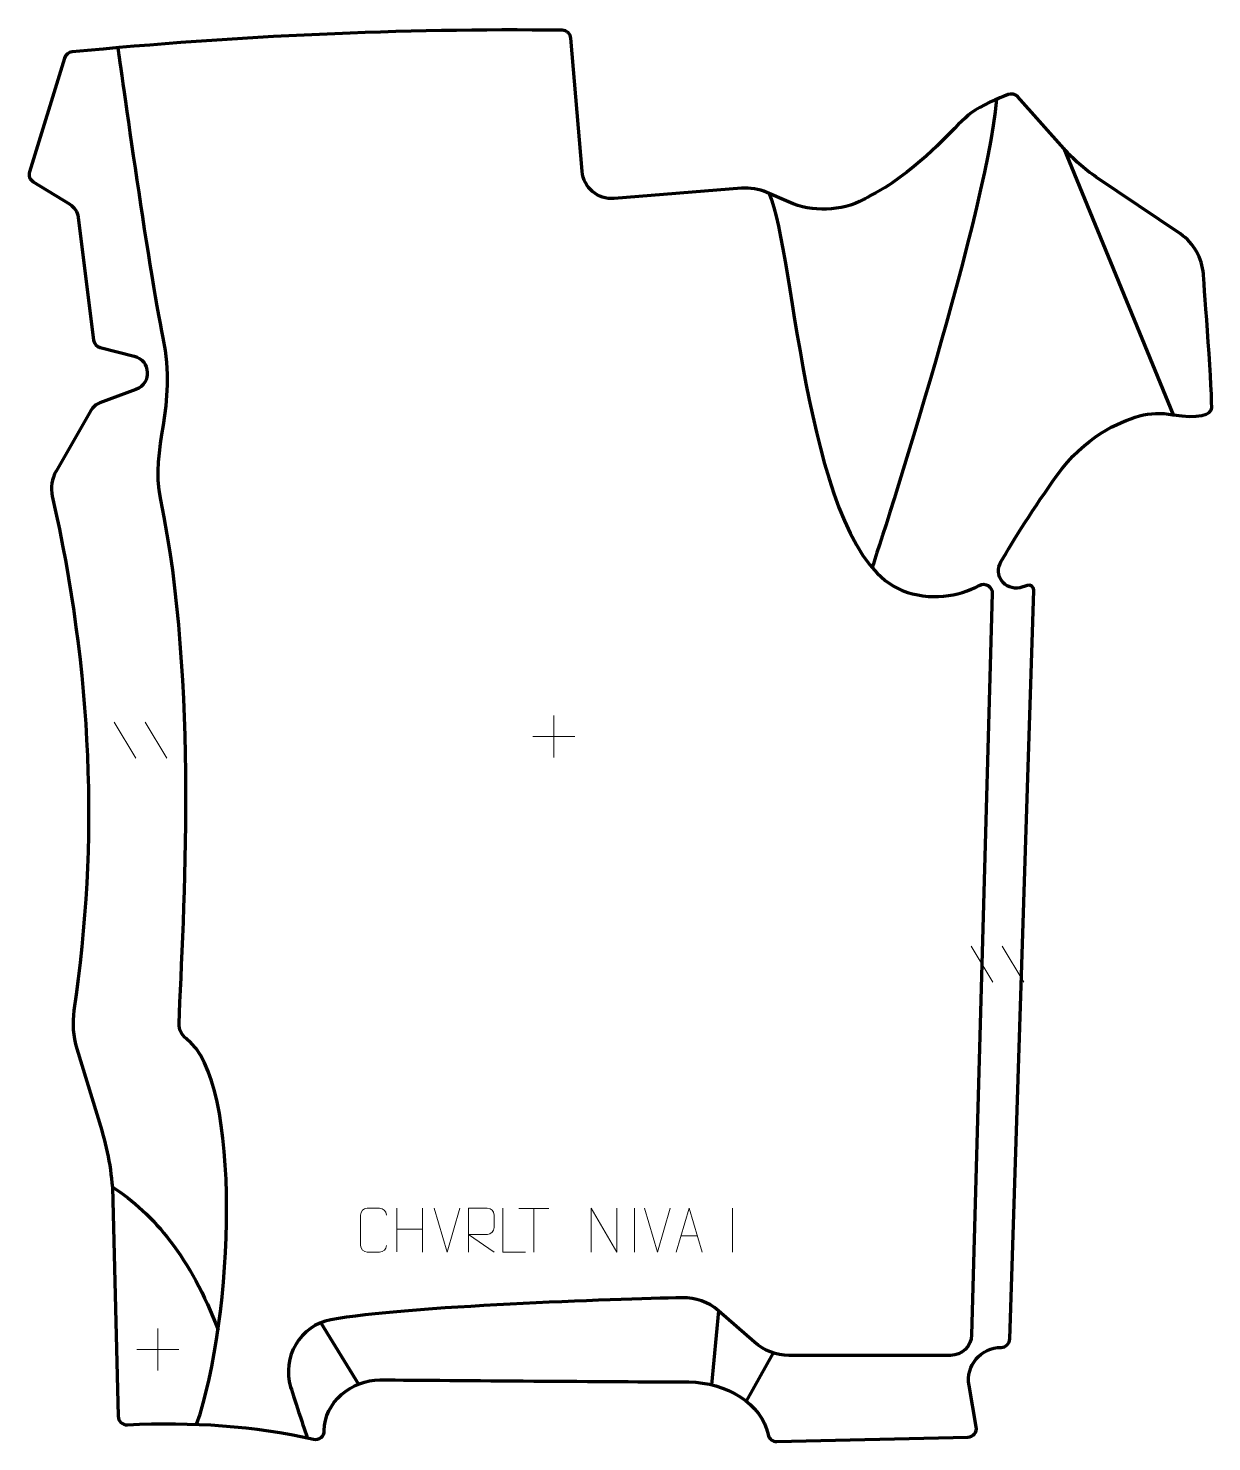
# Model space of a CAD drawing. Header units: millimetres. Extents: x -338 to 337, y -403 to 403.
import ezdxf

# ---------------------------------------------------------------- set-up
doc = ezdxf.new("R2010")
doc.units = ezdxf.units.MM
doc.header["$MEASUREMENT"] = 0
for name, color, linetype in [('layer 1', 7, 'Continuous'), ('layer 2', 7, 'Continuous'), ('layer 3', 7, 'Continuous')]:
    doc.layers.add(name, color=color, linetype=linetype)

msp = doc.modelspace()

# ---------------------------------------------------------------- linework, layer by layer
at = {"layer": 'layer 1', "color": 250, "lineweight": 9}
for points in [[(-37.8804, 11.57), (-37.8804, 11.57), (-37.8804, -12.4079), (-37.8804, -12.4079)], [(-288.7344, 7.8477), (-288.7344, 7.8477), (-276.3701, -12.6966), (-276.3701, -12.6966)], [(-271.0045, 7.8477), (-271.0045, 7.8477), (-258.6402, -12.6966), (-258.6402, -12.6966)], [(-49.8693, -0.419), (-49.8693, -0.419), (-25.8914, -0.419), (-25.8914, -0.419)], [(200.0227, -119.9193), (200.0227, -119.9193), (212.387, -140.4636), (212.387, -140.4636)], [(217.7526, -119.9193), (217.7526, -119.9193), (230.1169, -140.4636), (230.1169, -140.4636)], [(-127.54, -269.4514), (-127.54, -269.4514), (-127.54, -294.2289), (-127.54, -294.2289)], [(-112.8967, -269.4514), (-112.8967, -269.4514), (-112.8967, -294.4049), (-112.8967, -294.4049)], [(-98.8745, -294.405), (-98.8745, -294.405), (-106.1963, -269.4514), (-106.1963, -269.4514)], [(-91.5526, -269.4514), (-91.5526, -269.4514), (-98.8744, -294.405), (-98.8744, -294.405)], [(-57.8535, -269.4713), (-57.8535, -269.4713), (-40.8663, -269.4713), (-40.8663, -269.4713)], [(-49.3597, -294.4013), (-49.3597, -294.4013), (-49.3597, -269.4478), (-49.3597, -269.4478)], [(7.9675, -269.4375), (7.9675, -269.4375), (7.9675, -294.4116), (7.9675, -294.4116)], [(21.1255, -294.405), (21.1255, -294.405), (13.8037, -269.4514), (13.8037, -269.4514)], [(28.4474, -269.4514), (28.4474, -269.4514), (21.1256, -294.405), (21.1256, -294.405)], [(63.9675, -269.4375), (63.9675, -269.4375), (63.9675, -294.4116), (63.9675, -294.4116)], [(-127.54, -281.3337), (-127.54, -281.3337), (-112.8967, -281.3333), (-112.8967, -281.3333)], [(34.4886, -285.1483), (34.4886, -285.1483), (43.9843, -285.1483), (43.9843, -285.1483)], [(-263.8234, -337.9164), (-263.8234, -337.9164), (-263.8234, -361.8943), (-263.8234, -361.8943)], [(-275.8123, -349.9054), (-275.8123, -349.9054), (-251.8344, -349.9054), (-251.8344, -349.9054)]]:
    msp.add_open_spline(points, degree=3, dxfattribs=at)
for points, knots in [([(-133.3957, -290.587), (-133.5355, -292.9104), (-135.2127, -294.39), (-137.3604, -294.4008), (-137.3604, -294.4008), (-139.6923, -294.4004), (-142.0242, -294.4004), (-144.3557, -294.4008), (-144.3557, -294.4008), (-146.2807, -294.5062), (-148.2528, -292.6217), (-148.2416, -290.6044), (-148.2416, -290.6044), (-148.2412, -284.8343), (-148.2412, -279.0646), (-148.2416, -273.2953), (-148.2416, -273.2953), (-148.2374, -271.1572), (-146.4907, -269.438), (-144.3383, -269.4515), (-144.3383, -269.4515), (-142.0126, -269.4515), (-139.6865, -269.4515), (-137.3604, -269.4515), (-137.3604, -269.4515), (-135.4138, -269.416), (-133.4224, -270.9075), (-133.3957, -273.3451)], [0, 0, 0, 0, 0.125, 0.125, 0.125, 0.125, 0.25, 0.25, 0.25, 0.25, 0.375, 0.375, 0.375, 0.375, 0.5, 0.5, 0.5, 0.5, 0.625, 0.625, 0.625, 0.625, 0.75, 0.75, 0.75, 0.75, 1, 1, 1, 1]), ([(-86.692, -294.4013), (-86.692, -294.4013), (-86.692, -269.4478), (-86.692, -269.4478), (-86.692, -269.4478), (-83.0972, -269.4478), (-79.5017, -269.4478), (-75.9065, -269.4478), (-75.9065, -269.4478), (-73.5812, -269.4855), (-72.0239, -270.9755), (-72.028, -273.3419), (-72.028, -273.3419), (-72.0284, -275.3774), (-72.0284, -278.4368), (-72.028, -280.4728), (-72.028, -280.4728), (-72.0345, -282.3483), (-73.8468, -284.2901), (-75.8563, -284.3092), (-75.8563, -284.3092), (-75.8563, -284.3092), (-86.692, -284.3092), (-86.692, -284.3092), (-86.692, -284.3092), (-86.692, -284.3092), (-72.0373, -294.4013), (-72.0373, -294.4013)], [0, 0, 0, 0, 0.125, 0.125, 0.125, 0.125, 0.25, 0.25, 0.25, 0.25, 0.375, 0.375, 0.375, 0.375, 0.5, 0.5, 0.5, 0.5, 0.625, 0.625, 0.625, 0.625, 0.75, 0.75, 0.75, 0.75, 1, 1, 1, 1]), ([(-54.1044, -294.4051), (-54.1044, -294.4051), (-67.0535, -294.4051), (-67.0535, -294.4051), (-67.0535, -294.4051), (-67.0535, -294.4051), (-67.0535, -269.4515), (-67.0535, -269.4515)], [0, 0, 0, 0, 0.33333333, 0.33333333, 0.33333333, 0.33333333, 1, 1, 1, 1]), ([(-16.6873, -294.4013), (-16.6873, -294.4013), (-16.6873, -269.4478), (-16.6873, -269.4478), (-16.6873, -269.4478), (-16.6873, -269.4478), (-2.0325, -294.4013), (-2.0325, -294.4013), (-2.0325, -294.4013), (-2.0325, -294.4013), (-2.0325, -269.4478), (-2.0325, -269.4478)], [0, 0, 0, 0, 0.25, 0.25, 0.25, 0.25, 0.5, 0.5, 0.5, 0.5, 1, 1, 1, 1]), ([(31.766, -294.3977), (31.766, -294.3977), (39.137, -269.4442), (39.137, -269.4442), (39.137, -269.4442), (39.137, -269.4442), (46.7069, -294.3977), (46.7069, -294.3977)], [0, 0, 0, 0, 0.33333333, 0.33333333, 0.33333333, 0.33333333, 1, 1, 1, 1])]:
    msp.add_open_spline(points, degree=3, knots=knots, dxfattribs=at)
at = {"layer": 'layer 2', "color": 12, "lineweight": 200}
msp.add_open_spline([(-174.9898, -401.1211), (-208.7679, -393.4083), (-244.2948, -391.087), (-281.1714, -392.926), (-281.1714, -392.926), (-283.9798, -393.0657), (-286.3526, -390.8693), (-286.4204, -388.0623), (-286.4204, -388.0623), (-286.4204, -388.0623), (-289.3788, -265.0981), (-289.3788, -265.0981), (-289.3788, -265.0981), (-289.7047, -251.556), (-291.8689, -238.1204), (-295.8124, -225.1594), (-295.8124, -225.1594), (-295.8124, -225.1594), (-310.0314, -178.4259), (-310.0314, -178.4259), (-310.0314, -178.4259), (-312.1781, -171.371), (-312.7281, -163.9292), (-311.6531, -156.6344), (-311.6531, -156.6344), (-297.3949, -59.8668), (-301.2878, 36.196), (-323.9894, 136.6086), (-323.9894, 136.6086), (-325.095, 141.4995), (-324.3306, 146.6271), (-321.8283, 150.9748), (-321.8283, 150.9748), (-321.8283, 150.9748), (-301.9673, 185.4888), (-301.9673, 185.4888), (-301.9673, 185.4888), (-300.8084, 187.5028), (-298.9824, 189.0501), (-296.8037, 189.865), (-296.8037, 189.865), (-296.8037, 189.865), (-276.2755, 197.5404), (-276.2755, 197.5404), (-276.2755, 197.5404), (-267.0878, 200.9757), (-267.8328, 214.1915), (-277.3487, 216.5755), (-277.3487, 216.5755), (-277.3487, 216.5755), (-296.6749, 221.4178), (-296.6749, 221.4178), (-296.6749, 221.4178), (-298.6737, 221.9187), (-300.16, 223.5926), (-300.4182, 225.6342), (-300.4182, 225.6342), (-300.4182, 225.6342), (-309.3051, 295.8359), (-309.3051, 295.8359), (-309.3051, 295.8359), (-309.6853, 298.8384), (-311.4087, 301.5068), (-313.991, 303.0911), (-313.991, 303.0911), (-313.991, 303.0911), (-334.8702, 315.9008), (-334.8702, 315.9008), (-334.8702, 315.9008), (-336.8136, 317.0932), (-337.7022, 319.448), (-337.0309, 321.6243), (-337.0309, 321.6243), (-337.0309, 321.6243), (-317.0175, 386.492), (-317.0175, 386.492), (-317.0175, 386.492), (-316.4234, 388.4182), (-314.7265, 389.8011), (-312.7171, 389.9948), (-312.7171, 389.9948), (-217.8621, 399.1313), (-124.5941, 403.4765), (-33.1488, 402.3162), (-33.1488, 402.3162), (-30.5753, 402.2834), (-28.4491, 400.3012), (-28.2332, 397.7403), (-28.2332, 397.7403), (-28.2332, 397.7403), (-21.8395, 321.8977), (-21.8395, 321.8977), (-21.8395, 321.8977), (-21.0539, 312.5815), (-12.8722, 305.6537), (-3.5391, 306.4016), (-3.5391, 306.4016), (-3.5391, 306.4016), (69.118, 312.2252), (69.118, 312.2252), (69.118, 312.2252), (74.0407, 312.6196), (78.9841, 311.7949), (83.5103, 309.8242), (83.5103, 309.8242), (83.5103, 309.8242), (95.8684, 304.4433), (95.8684, 304.4433), (95.8684, 304.4433), (109.7203, 298.4119), (125.5614, 298.9594), (138.9624, 305.9327), (138.9624, 305.9327), (138.9624, 305.9327), (151.5347, 312.8892), (154.7262, 315.0919), (154.7262, 315.0919), (179.4743, 332.1685), (191.0287, 348.4795), (200.1199, 355.2461), (200.1199, 355.2461), (205.7224, 359.416), (215.8767, 363.614), (221.0749, 365.6203), (221.0749, 365.6203), (223.0191, 366.3706), (225.2232, 365.8372), (226.6093, 364.2829), (226.6093, 364.2829), (226.6093, 364.2829), (252.8376, 334.8753), (252.8376, 334.8753), (252.8376, 334.8753), (258.3332, 328.7134), (264.5724, 323.2559), (271.4128, 318.6264), (271.4128, 318.6264), (271.4128, 318.6264), (319.3567, 286.1804), (319.3567, 286.1804), (319.3567, 286.1804), (327.0437, 280.9783), (331.8849, 272.5152), (332.4663, 263.2611), (332.4663, 263.2611), (332.4663, 263.2611), (337.2545, 202.5149), (337.2528, 187.114), (337.2528, 187.114), (337.2524, 182.8518), (329.4747, 180.7404), (315.1787, 183.0592), (315.1787, 183.0592), (315.1297, 183.0673), (314.9844, 183.0983), (314.9844, 183.0983), (314.9844, 183.0983), (308.6636, 184.3602), (302.1764, 184.1143), (296.0127, 182.3752), (296.0127, 182.3752), (283.959, 178.974), (264.7294, 170.3214), (248.9394, 148.397), (248.9394, 148.397), (235.9424, 130.3507), (224.276, 111.7907), (217.0219, 99.1679), (217.0219, 99.1679), (212.7194, 91.6809), (219.3163, 82.641), (227.7728, 84.4331), (227.7728, 84.4331), (227.7728, 84.4331), (231.9288, 85.7627), (231.9288, 85.7627), (231.9288, 85.7627), (233.9037, 86.3945), (235.9092, 84.8832), (235.8429, 82.8142), (235.8429, 82.8142), (235.8429, 82.8142), (222.1392, -343.903), (222.1392, -343.903), (222.1392, -343.903), (222.0528, -346.5964), (219.8413, -348.7353), (217.1418, -348.7353), (217.1418, -348.7353), (205.6007, -348.7353), (196.8528, -359.1327), (198.8443, -370.483), (198.8443, -370.483), (198.8443, -370.483), (202.9824, -394.0708), (202.9824, -394.0708), (202.9824, -394.0708), (203.5101, -397.0789), (201.2333, -399.8507), (198.1758, -399.923), (198.1758, -399.923), (198.1758, -399.923), (89.2496, -402.4979), (89.2496, -402.4979), (89.2496, -402.4979), (86.8143, -402.5555), (84.6921, -400.8526), (84.2243, -398.4661), (84.2243, -398.4661), (80.8256, -381.1267), (60.2188, -368.5392), (38.9657, -368.4683), (38.9657, -368.4683), (-5.8064, -368.3201), (-93.0988, -367.5948), (-137.1202, -367.2816), (-137.1202, -367.2816), (-153.1222, -367.168), (-169.0917, -380.213), (-168.8893, -396.1899), (-168.8893, -396.1899), (-168.848, -399.4168), (-171.8392, -401.8404), (-174.9898, -401.1211)], degree=3, knots=[0, 0, 0, 0, 0.01754386, 0.01754386, 0.01754386, 0.01754386, 0.03508772, 0.03508772, 0.03508772, 0.03508772, 0.05263158, 0.05263158, 0.05263158, 0.05263158, 0.07017544, 0.07017544, 0.07017544, 0.07017544, 0.0877193, 0.0877193, 0.0877193, 0.0877193, 0.10526316, 0.10526316, 0.10526316, 0.10526316, 0.12280702, 0.12280702, 0.12280702, 0.12280702, 0.14035088, 0.14035088, 0.14035088, 0.14035088, 0.15789474, 0.15789474, 0.15789474, 0.15789474, 0.1754386, 0.1754386, 0.1754386, 0.1754386, 0.19298246, 0.19298246, 0.19298246, 0.19298246, 0.21052632, 0.21052632, 0.21052632, 0.21052632, 0.22807018, 0.22807018, 0.22807018, 0.22807018, 0.24561404, 0.24561404, 0.24561404, 0.24561404, 0.26315789, 0.26315789, 0.26315789, 0.26315789, 0.28070175, 0.28070175, 0.28070175, 0.28070175, 0.29824561, 0.29824561, 0.29824561, 0.29824561, 0.31578947, 0.31578947, 0.31578947, 0.31578947, 0.33333333, 0.33333333, 0.33333333, 0.33333333, 0.35087719, 0.35087719, 0.35087719, 0.35087719, 0.36842105, 0.36842105, 0.36842105, 0.36842105, 0.38596491, 0.38596491, 0.38596491, 0.38596491, 0.40350877, 0.40350877, 0.40350877, 0.40350877, 0.42105263, 0.42105263, 0.42105263, 0.42105263, 0.43859649, 0.43859649, 0.43859649, 0.43859649, 0.45614035, 0.45614035, 0.45614035, 0.45614035, 0.47368421, 0.47368421, 0.47368421, 0.47368421, 0.49122807, 0.49122807, 0.49122807, 0.49122807, 0.50877193, 0.50877193, 0.50877193, 0.50877193, 0.52631579, 0.52631579, 0.52631579, 0.52631579, 0.54385965, 0.54385965, 0.54385965, 0.54385965, 0.56140351, 0.56140351, 0.56140351, 0.56140351, 0.57894737, 0.57894737, 0.57894737, 0.57894737, 0.59649123, 0.59649123, 0.59649123, 0.59649123, 0.61403509, 0.61403509, 0.61403509, 0.61403509, 0.63157895, 0.63157895, 0.63157895, 0.63157895, 0.64912281, 0.64912281, 0.64912281, 0.64912281, 0.66666667, 0.66666667, 0.66666667, 0.66666667, 0.68421053, 0.68421053, 0.68421053, 0.68421053, 0.70175439, 0.70175439, 0.70175439, 0.70175439, 0.71929825, 0.71929825, 0.71929825, 0.71929825, 0.73684211, 0.73684211, 0.73684211, 0.73684211, 0.75438596, 0.75438596, 0.75438596, 0.75438596, 0.77192982, 0.77192982, 0.77192982, 0.77192982, 0.78947368, 0.78947368, 0.78947368, 0.78947368, 0.80701754, 0.80701754, 0.80701754, 0.80701754, 0.8245614, 0.8245614, 0.8245614, 0.8245614, 0.84210526, 0.84210526, 0.84210526, 0.84210526, 0.85964912, 0.85964912, 0.85964912, 0.85964912, 0.87719298, 0.87719298, 0.87719298, 0.87719298, 0.89473684, 0.89473684, 0.89473684, 0.89473684, 0.9122807, 0.9122807, 0.9122807, 0.9122807, 0.92982456, 0.92982456, 0.92982456, 0.92982456, 0.94736842, 0.94736842, 0.94736842, 0.94736842, 0.96491228, 0.96491228, 0.96491228, 0.96491228, 1, 1, 1, 1], dxfattribs=at)
at = {"layer": 'layer 3', "color": 142, "lineweight": 200}
for points, knots in [([(-241.6671, -392.5717), (-220.5826, -332.7286), (-215.1301, -196.7836), (-247.6515, -172.5901), (-247.6515, -172.5901), (-250.3242, -170.6018), (-251.8707, -167.4515), (-251.7321, -164.1269), (-251.7321, -164.1269), (-249.1848, -103.0763), (-240.395, 30.95), (-262.1261, 134.4716), (-262.1261, 134.4716), (-268.541, 165.0296), (-252.2384, 187.1205), (-260.7466, 226.977), (-260.7466, 226.977), (-268.8049, 264.7242), (-286.4459, 392.4054), (-286.4459, 392.4054)], [0, 0, 0, 0, 0.16666667, 0.16666667, 0.16666667, 0.16666667, 0.33333333, 0.33333333, 0.33333333, 0.33333333, 0.5, 0.5, 0.5, 0.5, 0.66666667, 0.66666667, 0.66666667, 0.66666667, 1, 1, 1, 1]), ([(84.9008, 309.2187), (99.6127, 275.4995), (105.7489, 104.6129), (160.7675, 82.8652), (160.7675, 82.8652), (176.3278, 76.7145), (193.134, 79.3723), (204.7031, 85.7569), (204.7031, 85.7569), (208.0831, 87.6224), (212.2106, 85.0954), (212.1026, 81.241), (212.1026, 81.241), (212.1026, 81.241), (200.307, -341.6239), (200.307, -341.6239), (200.307, -341.6239), (200.1486, -348.1259), (194.8243, -353.3146), (188.3106, -353.3146), (188.3106, -353.3146), (188.3106, -353.3146), (96.2201, -353.3146), (96.2201, -353.3146), (96.2201, -353.3146), (88.925, -353.3146), (81.88, -350.6603), (76.4031, -345.8491), (76.4031, -345.8491), (76.4031, -345.8491), (55.9328, -327.8655), (55.9328, -327.8655), (55.9328, -327.8655), (50.2524, -322.8755), (42.8965, -320.2131), (35.3331, -320.4103), (35.3331, -320.4103), (-2.6446, -321.4016), (-121.8387, -325.074), (-165.1277, -333.0365), (-165.1277, -333.0365), (-182.6465, -336.2592), (-193.224, -354.3235), (-188.0667, -371.3486), (-188.0667, -371.3486), (-185.9483, -378.342), (-178.5932, -400.3208), (-178.5932, -400.3208)], [0, 0, 0, 0, 0.07692308, 0.07692308, 0.07692308, 0.07692308, 0.15384615, 0.15384615, 0.15384615, 0.15384615, 0.23076923, 0.23076923, 0.23076923, 0.23076923, 0.30769231, 0.30769231, 0.30769231, 0.30769231, 0.38461538, 0.38461538, 0.38461538, 0.38461538, 0.46153846, 0.46153846, 0.46153846, 0.46153846, 0.53846154, 0.53846154, 0.53846154, 0.53846154, 0.61538462, 0.61538462, 0.61538462, 0.61538462, 0.69230769, 0.69230769, 0.69230769, 0.69230769, 0.76923077, 0.76923077, 0.76923077, 0.76923077, 0.84615385, 0.84615385, 0.84615385, 0.84615385, 1, 1, 1, 1])]:
    msp.add_open_spline(points, degree=3, knots=knots, dxfattribs=at)
for points in [[(214.5553, 362.9558), (207.6186, 290.9246), (143.5714, 95.9298), (143.5714, 95.9298)], [(252.8376, 334.8753), (252.8376, 334.8753), (315.1787, 183.0592), (315.1787, 183.0592)], [(-289.7783, -257.2132), (-265.9168, -272.7446), (-245.0578, -297.5869), (-229.4777, -338.7966)], [(55.9327, -327.8656), (55.9327, -327.8656), (52.0522, -370.0836), (52.0522, -370.0836)], [(-170.8604, -334.7065), (-170.8604, -334.7065), (-149.2781, -369.6703), (-149.2781, -369.6703)], [(87.0994, -351.8951), (87.0994, -351.8951), (71.6859, -379.4125), (71.6859, -379.4125)]]:
    msp.add_open_spline(points, degree=3, dxfattribs=at)

doc.saveas('drawing.dxf')
